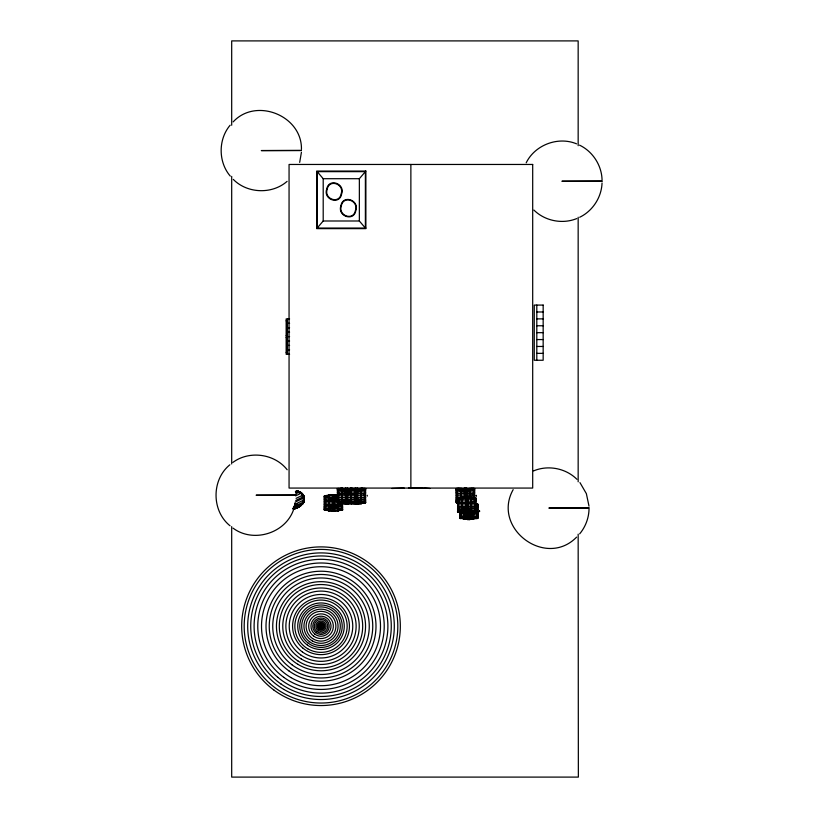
<?xml version="1.0" encoding="UTF-8"?>
<svg xmlns="http://www.w3.org/2000/svg" width="818" height="818" viewBox="0 0 818 818"><rect width="100%" height="100%" fill="white"/><g stroke="black" fill="none" stroke-linecap="round" stroke-linejoin="round"><path stroke-width="1.23" d="M296.136 506.925C298.141 503.643 298.519 506.168 302.466 503.469A6.81 5.593 66.6 0 0 303.038 502.589L303.887 499.604M296.331 491.741L298.478 491.71L296.975 491.301M302.926 495.974L303.539 501.137L303.713 497.62L302.006 494.123A6.81 5.593 66.6 0 0 301.136 493.244L300.82 492.988A6.81 5.593 66.6 0 0 299.807 492.344L299.224 492.17A6.943 5.706 66.6 0 0 298.12 491.812A6.81 5.593 66.6 0 0 296.924 491.72L296.566 491.751A6.81 5.593 66.6 0 0 295.543 492.027M589.032 509.154C588.807 518.131 585.453 526.986 579.665 533.857M301.423 152.301L299.685 162.383M602.038 182.976C601.557 197.353 592.641 211.024 579.686 217.271M300.503 493.193C303.202 493.019 298.611 490.872 297.691 492.027M302.834 496.189L302.087 496.25L302.864 496.281M332.977 502.978L333.979 502.978L324.347 502.978M356.975 495.708L355.983 495.647L356.965 495.943M464.931 495.708L465.923 495.585L465.401 496.148L456.291 495.647M465.923 495.708L474.563 495.647M477.824 505.105L477.129 505.033M303.795 495.769L302.415 494.144M303.1 496.168L303.314 495.442M302.987 502.61L304.173 499.174L303.406 495.473M303.468 496.127L304.296 497.436L303.652 495.688M303.826 496.127L303.652 495.34M304.051 501.25L304.245 497.426M303.509 499.665L304.439 499.215L303.601 499.982M294.357 506.362L296.842 504.481L295.155 503.53M302.977 502.62L304.276 500.994M303.366 502.917L304.224 500.933M293.437 510.054C285.022 533.592 253.018 543.172 233.048 528.131M513.162 489.634C491.495 528.213 545.678 568.786 576.598 537.129M303.58 500.964A6.943 5.706 66.6 0 0 303.744 499.737L303.897 499.195A6.81 5.593 66.6 0 0 303.775 497.947L302.026 494.43L302.732 494.072M526.199 162.813C534.972 144.868 558.142 136.136 576.578 143.845M294.961 503.929L295.533 503.315M337.66 494.818L331.382 494.624L324.419 495.831L324.347 510.023L333.478 511.403L342.609 510.023M337.374 488.745L338.212 488.418M350.237 503.54L358.57 504.062L365.605 502.753M456.955 503.009L456.955 488.397L456.291 488.602L456.291 502.692L457.691 503.142M457.518 497.896L466.649 496.526L475.779 497.896L475.779 511.996L470.831 513.101L464.522 513.315M459.563 518.254L468.704 519.624L477.743 518.356L477.824 504.154L476.843 503.796M299.04 492.252L300.012 491.822M303.652 502.559L302.179 503.673A6.81 5.593 66.6 0 1 299.613 504.931L298.959 505.544M303.621 502.477L300.727 505.708L297.568 507.283M324.347 496.168L331.382 494.91L337.66 495.094M342.609 509.788L333.478 511.117L324.419 509.89M365.605 502.518L360.656 503.591L351.832 503.827M457.518 498.142L466.649 496.812L475.779 498.142M475.779 511.751L466.649 513.08L458.182 512.017M477.824 518.009L468.704 519.338L459.563 518.009M230.144 125.195C218.12 139.397 218.171 161.954 230.267 176.105M323.202 220.993L317.179 228.048L317.179 171.647L323.202 178.702L323.202 220.993L359.358 220.993L365.38 228.048L365.38 171.064M359.358 220.993L359.358 178.702L365.38 171.647L316.678 171.647M302.036 503.827L302.466 503.469A8.057 6.616 66.6 0 1 302.241 503.796A8.108 6.667 66.6 0 0 302.476 503.418M324.347 496.874L331.382 495.739L337.66 495.912M337.374 489.685L346.505 488.489L355.636 489.685M342.609 509.082L333.478 510.268L324.347 509.082M355.636 501.894L346.505 503.08L337.456 501.986M365.605 501.812L354.388 502.947M456.291 489.542L465.432 488.356L474.563 489.542M457.518 498.847L466.649 497.651L475.779 498.847M475.779 511.046L466.649 512.242L457.518 511.046M477.824 517.303L468.704 518.5L459.563 517.303M299.664 505.432L296.556 507.876L293.222 509.103M299.654 505.432L302.65 503.714M293.682 508.765C295.656 509.583 304.184 504.103 299.828 504.665L299.02 505.207M299.306 505.176L299.388 505.095A6.943 5.706 66.6 0 0 299.736 505.105M302.384 503.469L302.128 503.724A6.943 5.706 66.6 0 0 302.445 503.397L299.265 504.972A6.81 5.593 66.6 0 1 298.171 504.921L295.697 503.939L303.867 500.013M233.171 121.882C255.932 97.086 302.149 115.635 301.443 149.295M324.347 497.998L325.339 497.722M337.374 490.81L346.505 489.829L355.636 490.81M342.609 507.958L329.296 508.745M355.636 500.769L346.505 501.741L337.374 500.769M365.605 500.688L355.482 501.659M456.291 490.667L465.432 489.685L473.898 490.452M457.518 499.962L466.649 498.99L474.788 499.686M475.698 510.003L462.477 510.718M477.824 516.189L468.704 517.16L460.227 516.362M301.699 504.225L299.961 505.657M229.868 464.788C211.381 479.726 211.453 510.923 230.011 525.769M287.098 181.361C272.077 194.531 247.333 193.631 233.304 179.408M302.108 504.062L302.68 503.602M298.396 504.982L296.259 504.655L298.396 504.675M324.347 509.706L325.012 509.798M337.456 502.456L346.505 503.919L354.981 502.855M355.554 489.123L350.994 487.957M365.605 488.98L364.951 488.898M457.518 511.669L459.511 512.099M475.779 498.213L474.788 498.05M459.563 517.927L460.227 518.019M477.824 504.481L477.17 504.389M324.347 509.481L325.012 509.563M355.636 489.287L354.981 489.215M365.605 489.205L364.951 489.123M456.291 502.14L456.955 502.232M474.563 489.144L473.898 489.062M475.698 498.51L473.847 498.05M459.563 517.702L460.227 517.784M477.824 504.706L477.17 504.624M302.803 502.303L303.366 501.894M299.214 506.148L300.431 505.105L299.848 505.371M296.965 507.088L297.64 506.618M232.895 462.415C249.306 450.227 274.592 453.653 287.179 469.757M324.347 508.806L325.012 508.878M365.605 489.88L364.951 489.808M456.291 501.475L456.955 501.546M474.563 489.818L473.898 489.747M475.779 499.123L473.847 498.765M459.563 517.027L460.227 517.109M477.824 505.381L477.17 505.299M295.247 507.058L295.963 506.577M324.347 499.461L329.163 498.939M337.374 492.262L341.852 491.72M342.609 506.506L329.296 507.058M355.554 499.369L342.333 499.87M365.605 499.225L355.82 499.931M456.291 492.119L460.779 491.577M457.518 501.424L461.996 500.882M475.779 508.469L462.477 509.021M477.824 514.726L464.522 515.289M295.799 507.17L293.284 508.499M298.57 506.618L297.435 507.252M298.959 506.23L299.01 506.199A8.395 6.892 66.6 0 0 299.224 505.708M294.173 507.651L293.263 508.039M324.347 507.733L325.738 507.927M337.374 500.544L338.038 500.606M355.554 491.076L354.981 490.953M365.605 490.953L364.951 490.872M456.291 500.401L457.691 500.596M474.563 490.892L473.407 490.759M457.518 509.706L458.182 509.778M475.779 500.187L473.847 499.9M459.563 515.964L460.963 516.158M477.824 506.444L476.843 506.342M295.881 493.581L299.654 492.272A6.943 5.706 66.6 0 1 300.605 492.998L300.932 493.254A6.943 5.706 66.6 0 1 301.239 493.54M295.605 495.892L301.116 493.244M296.075 498.366L302.742 495.166M295.697 500.442L303.458 496.71M295.267 502.037L303.775 497.947M297.629 504.808L303.304 502.088M303.069 495.943L302.517 494.297L299.899 492.262M294.838 508.152L296.269 507.61A8.19 6.728 66.6 0 1 295.584 508.234M296.648 507.589L294.613 508.162M533.51 470.933C547.948 464.757 565.811 468.193 576.915 479.297M576.751 218.57C562.436 224.459 544.911 220.983 533.919 210.073M337.374 499.154L338.038 499.195M324.347 506.342L325.012 506.383M365.605 492.344L364.624 492.262M456.291 499.011L457.691 499.144M474.563 492.283L473.898 492.242M459.563 514.573L460.963 514.706M477.824 507.845L477.17 507.794M324.347 501.158L325.012 501.086M342.609 504.798L329.296 505.095M365.605 497.528L355.482 497.865M457.518 503.121L458.509 503.039M471.679 497.671L474.563 497.467L474.563 488.602L473.898 488.326L473.898 497.927M475.698 506.802L462.477 507.058M477.824 513.029L464.563 513.305L457.518 511.996M295.38 491.72L298.437 491.321L301.474 492.825M295.584 492.17L298.478 491.71M342.19 487.937L337.374 488.98L338.038 488.97M411.566 488.07L410.38 488.387L410.217 487.773M353.703 502.927L354.644 502.692M363.683 502.845L364.45 502.651M473.847 512.088L475.779 511.669M475.902 518.346L476.669 518.142M364.951 502.518L365.605 502.436M477.17 518.019L477.824 517.927M324.419 496.311L326.341 495.82M456.955 488.827L456.291 488.919L459.184 488.08M458.673 498.009L457.518 498.213M473.847 511.843L474.624 511.884M364.951 502.293L365.605 502.201M477.17 517.784L477.824 517.702M338.038 489.205L337.374 489.287M325.012 496.393L324.347 496.485M341.454 509.686L342.609 509.481M456.955 489.062L456.291 489.144M457.599 498.51L459.511 498.029M354.48 501.802L351.321 502.344M364.951 501.608L365.605 501.536M473.847 511.127L474.788 510.933M477.17 517.109L477.824 517.027M338.038 489.89L337.374 489.962M324.419 497.211L325.012 497.078M325.738 496.915L328.366 496.444M456.955 489.747L456.291 489.818M457.691 489.583L460.319 489.113M458.908 498.878L459.511 498.745M458.182 499.062L457.518 499.123M302.046 494.45L300.912 493.172M354.644 502.947L355.554 502.456M365.605 493.97L361.3 493.745M324.347 504.716L325.012 504.747M457.518 506.69L458.182 506.71M475.698 503.223L457.599 503.223M477.824 509.461L475.902 509.358M338.652 510.514L340.677 510.125M293.038 508.622L293.734 508.499M459.511 497.794L461.546 497.405M353.703 502.692L351.321 503.101M363.683 502.61L360.963 503.07M326.341 496.066L328.366 495.698M354.644 500.688L355.636 500.544M341.617 507.876L342.609 507.733M475.779 509.706L475.125 509.778M477.824 515.964L476.669 516.127L477.17 516.005M337.456 491.076L338.038 490.974M324.419 498.264L325.012 498.162M364.624 500.565L365.605 500.463M457.456 490.759L456.291 490.892M459.511 499.89L457.518 500.187M363.683 501.894L361.3 502.272M340.677 509.164L338.294 509.542M475.902 517.385L473.182 517.804M339.368 489.593L342.19 489.174M296.351 507.6L296.065 507.641A8.088 6.646 66.6 0 1 295.687 507.968M325.186 497.763L337.66 497.211M301.126 492.794L300.308 492.876M364.624 499.133L365.605 499.072M458.673 501.454L459.511 501.373M473.847 508.52L475.125 508.377M476.843 514.675L477.824 514.573M337.456 492.456L338.038 492.385M338.764 492.283L338.529 502.242M324.419 499.645L325.012 499.573M456.955 492.242L456.291 492.283M469.777 512.733L471.822 512.477M329.163 495.34L336.607 495.187M337.967 510.34L338.652 510.258M473.182 518.561L473.867 518.479M461.546 497.661L463.591 497.416M461.546 498.418L463.591 498.193M351.679 501.117L341.403 501.117M361.648 501.035L355.482 501.311M337.967 508.367L329.163 508.377M469.777 510.452L471.822 510.268M473.52 516.557L464.051 516.577M342.19 490.391L350.994 490.401M328.366 497.651L336.607 497.467M460.319 490.309L470.606 490.319M300.799 493.152L299.378 492.252M338.038 493.878L342.19 493.694M354.981 497.702L337.374 497.61L338.038 497.548M457.293 493.745L456.291 493.827L460.779 493.683M338.038 494.021L337.374 494.052L338.366 493.888M338.529 493.99L355.636 494.052L342.333 493.673M354.981 497.538L354.644 494.011M324.419 501.25L325.012 501.219M325.503 501.178L336.607 500.964M341.955 504.757L338.294 504.941M341.454 503.418L341.454 504.788L342.609 504.716M472.63 497.497L473.571 497.416M473.898 497.405L474.563 497.385M475.125 506.71L475.779 506.69M473.867 513.152L477.824 512.947M458.182 503.193L458.673 508.663M474.624 506.741L458.673 506.741M360.963 499.512L361.648 499.471M349.634 503.581L342.19 503.428M359.603 503.499L353.417 503.499M337.967 506.792L338.652 506.741M334.644 510.892L332.486 510.902M473.182 515.013L473.867 514.972M471.822 519.001L465.636 519.001M341.403 492.017L342.19 491.966M328.366 499.205L336.607 499.082M460.319 491.874L468.55 491.751M469.777 512.467L463.591 512.477M325.186 501.056L328.826 500.872M457.139 493.724L474.563 493.908L461.25 493.53M458.356 503.019L461.996 502.835M354.644 497.692L355.636 497.528L338.529 497.589M469.777 511.69L463.591 511.7M342.333 491.71L354.981 492.109M461.25 491.567L474.563 492.119M329.296 498.898L337.66 498.898M462.477 500.861L475.779 501.424M296.331 491.25L298.478 491.403M360.963 497.681L355.482 497.753M361.3 497.671L365.605 497.446M337.967 504.951L325.503 504.778M473.182 513.172L468.039 513.254L468.039 519.635M349.634 499.686L343.448 499.686M359.603 499.604L355.482 499.665M336.607 506.874L328.366 506.751M469.777 508.837L463.591 508.847M471.822 515.105L463.591 514.972M343.448 491.894L349.634 491.894M355.482 488.428L364.777 489.307M416.955 487.927L411.873 488.387L423.315 488.07M329.296 500.872L337.66 500.872M462.477 502.835L475.779 503.121M355.482 489.757L364.777 490.473M355.482 491.485L364.777 491.996M355.82 493.51L364.951 493.796M301.464 150.379L261.29 150.573L301.464 150.573M602.079 181.054L561.905 181.238L602.079 181.238M296.269 495.023L256.095 495.217L296.269 495.217M589.042 507.866L548.868 508.06L589.042 508.06M323.202 178.702L359.358 178.702M316.678 228.048L365.881 228.048M536.802 311.975L543.162 311.975M536.802 318.877L543.162 318.877M289.592 318.918L286.157 318.918L286.157 354.276L289.592 354.276M286.157 320.85L287.445 320.85M287.445 323.335L289.592 323.335M536.802 325.769L543.162 325.769M287.445 327.752L289.592 327.752M287.445 332.18L289.592 332.18M536.802 332.67L543.162 332.67M286.157 335.636L287.445 335.636M287.445 336.597L289.592 336.597M286.157 337.558L287.445 337.558M536.802 339.562L543.162 339.562M287.445 341.014L289.592 341.014M287.445 345.431L289.592 345.431M536.802 346.464L543.162 346.464M287.445 349.859L289.592 349.859M286.157 352.343L287.445 352.343M536.802 353.356L543.162 353.356M410.104 488.387L411.873 488.07M391.873 488.489L404.184 488.07M429.869 488.489L424.562 488.07M355.482 491.741L359.603 491.812M355.482 493.653L360.963 493.735M337.374 495.79L365.605 495.708M465.657 500.984L467.814 500.984M333.979 502.978L339.726 502.978M457.518 504.941L475.779 504.941M475.902 511.209L477.824 511.209M355.482 490.105L361.648 490.381M332.486 496.117L333.478 496.117M465.657 499.338L467.814 499.348M298.355 504.634L299.93 505.135L295.308 503.663M460.779 497.61L456.291 497.385L461.107 497.753L461.107 488.234M464.379 513.183L465.636 513.223M296.341 491.73L296.924 491.373M299.102 492.037L297.752 491.751A6.943 5.706 66.6 0 0 297.374 491.71A8.108 6.667 66.6 0 1 298.222 492.027A8.057 6.616 66.6 0 0 297.374 491.71L301.331 493.07M462.334 507.068L457.599 506.792M328.826 505.054L324.419 504.829M464.379 513.326L460.411 513.101M469.91 491.833L470.606 491.884M360.963 491.894L361.648 491.945M341.403 499.563L342.19 499.604M461.546 508.714L462.334 508.765M460.728 513.019L459.644 512.927L459.644 518.356M364.777 493.816L365.605 493.888M459.644 513.06L460.227 513.121M477.17 509.297L477.824 509.379M341.852 499.808L337.456 499.369M328.826 506.996L324.419 506.557M462.334 509.041L457.518 508.469M464.379 515.299L459.563 514.726M463.591 510.463L459.511 510.003M464.051 517.784L461.567 517.405M329.163 509.594L326.341 509.174M469.777 498.203L471.822 498.428M361.3 489.144L363.683 489.522M350.994 489.195L353.703 489.604M456.955 499.287L457.691 499.399M476.996 507.538L477.824 507.681M462.334 510.718L458.182 510.105M329.163 508.755L324.347 507.958M464.051 518.54L461.567 518.121M464.379 518.581L465.636 518.735M328.366 510.258L329.163 510.36M469.777 497.416L471.822 497.671M461.546 512.487L463.591 512.743M471.465 497.375L473.847 497.804M459.511 508.52L458.182 508.377M325.738 506.475L325.503 496.526M473.847 501.373L474.788 501.516M364.951 492.068L365.605 492.18M354.981 492.15L355.636 492.262M457.139 499.338L456.291 499.164M473.571 490.391L474.563 490.667M457.691 500.943L456.291 500.626M476.843 505.984L477.824 506.219M341.403 502.313L338.764 501.853M470.606 489.123L473.407 489.634M339.368 502.702L341.403 503.07M456.291 501.751L457.691 502.14M364.951 490.555L365.605 490.728M474.941 499.737L475.779 499.962M457.599 510.003L458.356 510.176M459.644 516.26L460.411 516.434M471.679 488.08L474.563 488.837L473.898 488.837M457.691 502.886L456.291 502.456L456.955 502.456M458.182 510.831L459.511 511.148M475.902 505.023L476.669 505.197M459.511 511.853L458.673 511.884M364.777 489.338L365.605 489.604M475.902 504.062L476.843 504.307M460.963 518.203L461.567 518.356M338.038 502.6L339.368 502.947M325.738 509.982L326.341 510.135M476.996 504.092L477.824 504.399M458.356 512.068L457.518 511.751M364.951 488.387L365.605 488.663M337.374 502.835L346.505 504.215L355.554 502.947L355.636 488.745L354.644 488.377L354.644 503.234M297.895 491.771L299.613 492.252M296.443 504.737L296.085 504.563A6.943 5.706 66.6 0 1 295.738 504.369M579.512 145.134C592.702 151.402 601.741 165.359 602.058 179.96M301.269 504.297L300.758 504.747A6.943 5.706 66.6 0 0 301.382 504.389M295.4 503.561L296.842 504.481M302.711 494.113L301.259 492.784M579.952 482.6L586.363 493.643L589.001 506.137M365.605 488.898L361.3 487.927L361.3 503.796M578.162 145.686L578.162 40.9L231.688 40.9L231.688 125.256M578.162 217.251L578.162 481.782M578.162 534.174L578.357 777.1L231.688 777.1L231.688 526.587M536.802 305.083L536.802 360.257M479.563 510.892L479.563 511.516M479.481 510.8L479.481 511.618M477.743 504.052L477.743 518.356M477.507 504.634L477.507 505.258M477.426 504.532L477.426 505.35M477.17 503.847L477.17 518.561M476.843 503.755L476.843 518.653M476.669 506.148L476.669 506.782M476.669 507.855L476.669 514.921M476.669 515.626L476.669 516.26M476.291 495.964L476.291 495.33L476.209 496.056M475.698 497.794L475.698 512.099M475.125 497.589L475.125 512.303M474.788 497.497L474.788 512.395M474.624 501.495L474.624 502.804M474.624 503.131L474.624 508.663M474.624 510.003L474.624 510.565M474.481 488.489L474.481 497.497M473.571 488.315L473.571 497.947M473.407 490.585L473.407 491.219M473.407 492.303L473.407 497.456M473.52 512.712L473.52 519.297M473.182 512.232L473.182 519.348M471.465 496.853L471.465 513.039M471.137 496.802L471.137 513.091M470.248 488.305L470.248 497.16M469.91 488.264L469.91 497.17M469.859 512.252L469.859 519.624M469.532 512.252L469.532 519.635M467.814 496.526L467.814 513.367M467.702 513.295L467.702 519.624M467.477 496.516L467.477 513.377M466.597 488.009L466.597 496.7M466.26 487.998L466.26 496.7M465.984 496.516L465.984 513.377M465.657 496.526L465.657 513.367M464.767 487.998L464.767 496.7M464.43 488.009L464.43 496.7M464.379 512.232L464.379 519.379M464.051 512.722L464.051 519.328M462.334 496.771L462.334 513.121M461.996 496.823L461.996 513.06M460.779 488.285L460.779 497.671M460.728 512.508L460.728 514.921M460.728 515.626L460.728 516.26M460.565 512.589L460.565 518.653M460.227 512.477L460.227 518.561M458.673 501.598L458.673 502.804M458.673 510.003L458.673 510.565M458.509 497.497L458.509 512.395M458.182 497.589L458.182 512.303M457.599 497.794L457.599 512.099M457.456 490.585L457.456 491.219M457.456 492.303L457.456 499.369M457.456 500.074L457.456 500.708M457.293 488.315L457.293 503.09M456.372 488.489L456.372 502.794M421.761 488.07L418.427 488.07M413.642 488.07L408.479 488.07M410.871 164.459L410.871 488.07M367.262 495.299L367.262 496.117M365.523 488.55L365.523 502.865M364.951 488.458L364.951 503.07M364.624 488.377L364.624 503.152M364.45 490.647L364.45 491.281M364.45 491.986L364.45 499.43M364.45 500.135L364.45 500.769M360.963 488.326L360.963 503.847M357.64 488.07L357.64 504.123M357.313 488.06L357.313 504.133M357.282 495.381L357.282 496.199M355.82 488.06L355.82 504.144M355.482 488.07L355.482 504.133M354.981 488.428L354.981 503.152M354.48 492.446L354.48 493.643M354.48 497.937L354.48 499.133M351.321 487.937L351.321 503.878M350.994 487.886L350.994 503.929M347.67 488.152L347.67 504.205M347.333 488.141L347.333 504.215M345.84 488.141L345.84 504.225M345.513 488.152L345.513 504.215M342.527 504.706L342.527 510.135M342.19 487.906L342.19 503.96M341.852 487.906L341.955 510.34M341.617 503.448L341.617 510.422M341.454 505.125L341.454 506.322M338.529 489.092L338.529 490.861M338.366 488.458L338.294 511.076M338.038 488.428L337.967 511.127M337.456 488.632L337.456 502.937M334.644 494.563L334.644 511.393M334.306 494.553L334.306 511.414M332.814 494.542L332.814 511.414M332.486 494.553L332.486 511.403M329.163 494.808L329.163 511.148M328.826 494.859L328.826 511.097M325.503 507.733L325.503 509.675M325.339 495.534L325.339 510.422M325.012 495.616L325.012 510.34M324.419 495.831L324.419 510.135M287.445 318.918L287.445 354.276M286.801 320.85L286.801 335.636M286.801 337.558L286.801 352.343M231.688 176.381L231.688 463.959M295.053 503.438A6.81 5.593 66.6 0 1 294.746 503.162M302.333 494.849A6.943 5.706 66.6 0 1 302.568 495.217M303.151 496.383A6.943 5.706 66.6 0 1 303.539 497.63L303.621 498.05A6.943 5.706 66.6 0 1 303.744 499.317M303.366 501.731A6.943 5.706 66.6 0 1 303.059 502.446M295.881 491.321A7.413 6.084 66.6 0 1 304.214 500.013A7.413 6.084 66.6 0 1 294.961 504.246M301.893 504.297A8.108 6.667 66.6 0 1 293.969 506.383M297.2 491.73A8.108 6.667 66.6 0 1 298.049 492.099M300.39 505.248A8.436 6.933 66.6 0 1 293.468 507.947M300.411 504.9A8.395 6.902 66.6 0 1 293.294 507.988M298.417 506.792A8.395 6.892 66.6 0 1 293.243 508.591M298.601 506.731A8.405 6.902 66.6 0 1 293.417 508.52M299.163 506.025A8.405 6.902 66.6 0 1 298.887 506.393M295.216 508.459A8.19 6.728 66.6 0 1 293.233 509.144M296.341 507.426A8.139 6.687 66.6 0 1 295.717 508.009M346.014 495.728L347.006 495.851L346.014 495.728M466.158 504.88L467.129 505.074L466.168 504.818M326.679 189.193C323.018 199.561 339.695 205.522 341.668 193.886C345.329 183.529 328.662 177.557 326.679 189.193M327.169 189.347C323.754 199.03 339.327 204.602 341.178 193.733C344.603 184.05 329.02 178.477 327.169 189.347M340.881 205.809C337.221 216.167 353.887 222.138 355.871 210.502C359.531 200.144 342.865 194.173 340.881 205.809M341.3 205.942C337.854 215.717 353.58 221.351 355.452 210.369C358.908 200.594 343.171 194.96 341.3 205.942M320.216 626.005C321.208 629.103 322.619 623.827 320.216 626.005M532.692 164.459L289.061 164.459L289.061 488.07L532.692 488.07L532.692 164.459M365.881 171.064L316.678 171.064L316.678 228.631L365.881 228.631L365.881 171.064M543.162 305.083L534.256 305.083L534.256 360.257L543.162 360.257L543.162 305.083M316.771 631.496A6.769 6.769 0 0 0 327.691 627.242A6.769 6.769 0 0 0 318.55 619.911A6.769 6.769 0 0 0 316.771 631.496M269.674 683.367A76.82 76.82 0 0 0 396.157 642.099A76.82 76.82 0 0 0 297.169 553.193A76.82 76.82 0 0 0 269.674 683.367M283.877 689.431A73.313 73.313 0 0 0 394.307 626.762A73.313 73.313 0 0 0 284.817 562.457A73.313 73.313 0 0 0 283.877 689.431M280.973 683.971A70.266 70.266 0 0 0 391.035 632.007A70.266 70.266 0 0 0 290.993 562.682A70.266 70.266 0 0 0 280.973 683.971M277.813 677.304A66.892 66.892 0 0 0 386.832 638.071A66.892 66.892 0 0 0 298.355 563.275A66.892 66.892 0 0 0 277.813 677.304M283.754 677.314A63.231 63.231 0 0 0 383.867 632.928A63.231 63.231 0 0 0 295.37 568.418A63.231 63.231 0 0 0 283.754 677.314M291.075 677.631A59.489 59.489 0 0 0 380.493 626.424A59.489 59.489 0 0 0 291.433 574.594A59.489 59.489 0 0 0 291.075 677.631M288.989 670.944A55 55 0 0 0 375.738 631.578A55 55 0 0 0 298.273 576.138A55 55 0 0 0 288.989 670.944M291.924 664.737A48.262 48.262 0 0 0 368.898 632.14A48.262 48.262 0 0 0 302.179 581.782A48.262 48.262 0 0 0 291.924 664.737M291.075 668.439A51.749 51.749 0 0 0 372.527 631.026A51.749 51.749 0 0 0 299.398 579.195A51.749 51.749 0 0 0 291.075 668.439M297.854 664.298A44.561 44.561 0 0 0 365.544 627.222A44.561 44.561 0 0 0 299.592 587.14A44.561 44.561 0 0 0 297.854 664.298M274.132 690.218A79.326 79.326 0 0 0 399.859 634.809A79.326 79.326 0 0 0 289.01 553.633A79.326 79.326 0 0 0 274.132 690.218M298.018 660.995A41.677 41.677 0 0 0 362.609 628.735A41.677 41.677 0 0 0 302.374 588.929A41.677 41.677 0 0 0 298.018 660.995M300.676 654.87A35.133 35.133 0 0 0 355.973 629.492A35.133 35.133 0 0 0 306.351 594.287A35.133 35.133 0 0 0 300.676 654.87M301.188 658.93A38.252 38.252 0 0 0 359.235 627.017A38.252 38.252 0 0 0 302.578 592.702A38.252 38.252 0 0 0 301.188 658.93M302.456 652.007A31.759 31.759 0 0 0 352.599 629.379A31.759 31.759 0 0 0 307.936 597.273A31.759 31.759 0 0 0 302.456 652.007M303.038 648.234A28.415 28.415 0 0 0 349.051 630.77A28.415 28.415 0 0 0 310.922 599.655A28.415 28.415 0 0 0 303.038 648.234M307.742 648.766A26.156 26.156 0 0 0 347.149 626.435A26.156 26.156 0 0 0 308.11 603.469A26.156 26.156 0 0 0 307.742 648.766M307.415 645.105A23.262 23.262 0 0 0 344.143 628.541A23.262 23.262 0 0 0 311.433 605.013A23.262 23.262 0 0 0 307.415 645.105M308.141 643.101A21.227 21.227 0 0 0 342.047 628.909A21.227 21.227 0 0 0 312.803 606.639A21.227 21.227 0 0 0 308.141 643.101M309.511 641.711A19.284 19.284 0 0 0 340.165 628.418A19.284 19.284 0 0 0 313.325 608.52A19.284 19.284 0 0 0 309.511 641.711M312.302 640.893A17.055 17.055 0 0 0 338.059 626.414A17.055 17.055 0 0 0 312.64 611.353A17.055 17.055 0 0 0 312.302 640.893M312.619 638.541A14.898 14.898 0 0 0 335.85 627.314A14.898 14.898 0 0 0 314.521 612.805A14.898 14.898 0 0 0 312.619 638.541M313.754 636.21A12.342 12.342 0 0 0 333.274 627.508A12.342 12.342 0 0 0 315.973 614.952A12.342 12.342 0 0 0 313.754 636.21M314.818 634.103A10.021 10.021 0 0 0 330.922 627.631A10.021 10.021 0 0 0 317.261 616.915A10.021 10.021 0 0 0 314.818 634.103M320.114 627.754A1.769 1.769 0 0 0 322.773 626.22A1.769 1.769 0 0 0 320.114 624.686A1.769 1.769 0 0 0 320.114 627.754M315.84 632.631A8.231 8.231 0 0 0 329.133 627.488A8.231 8.231 0 0 0 318.028 618.541A8.231 8.231 0 0 0 315.84 632.631M318.406 630.709A5.184 5.184 0 0 0 326.188 626.22A5.184 5.184 0 0 0 318.406 621.721A5.184 5.184 0 0 0 318.406 630.709M319.092 629.523A3.814 3.814 0 0 0 324.818 626.22A3.814 3.814 0 0 0 319.092 622.907A3.814 3.814 0 0 0 319.092 629.523M319.603 628.633A2.791 2.791 0 0 0 323.785 626.22A2.791 2.791 0 0 0 319.603 623.807A2.791 2.791 0 0 0 319.603 628.633M304.316 499.921A7.321 6.012 66.6 0 0 295.717 491.424A7.372 6.063 66.6 0 1 304.357 499.931A7.372 6.063 66.6 0 1 294.807 503.868A7.321 6.012 66.6 0 0 304.316 499.921M294.153 506.26A8.057 6.616 66.6 0 0 302.026 504.185A8.108 6.667 66.6 0 1 294.143 506.301M293.457 509.093A8.139 6.687 66.6 0 0 295.022 508.489A8.088 6.646 66.6 0 1 293.447 509.052"/></g></svg>
